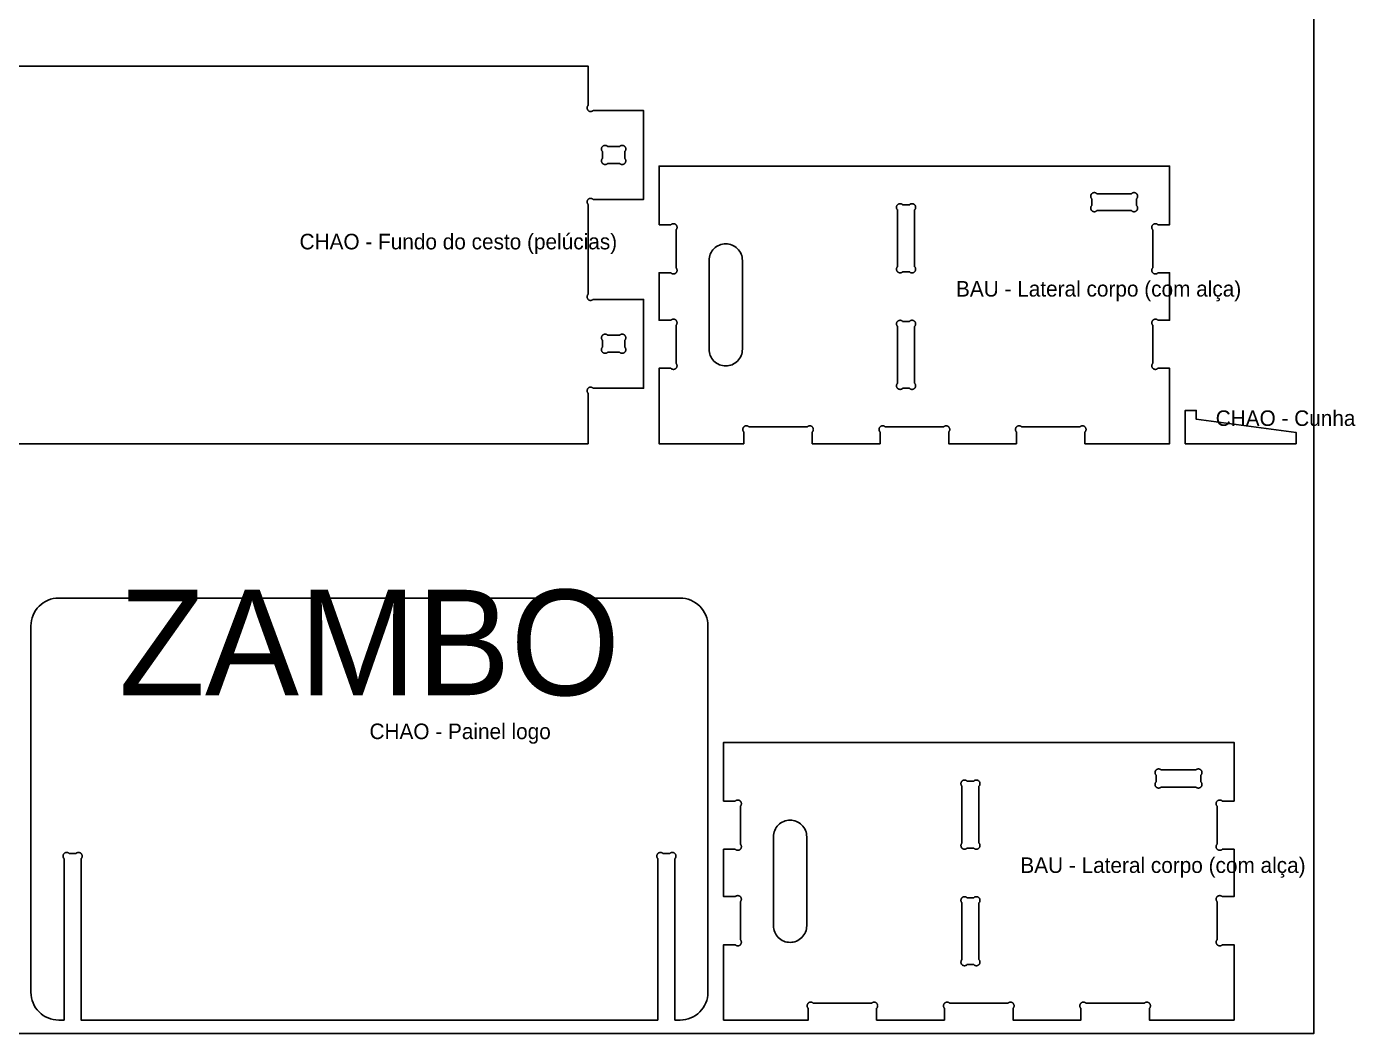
# Model space of a CAD drawing. Header units: millimetres. Extents: x 0 to 2787, y 0 to 1840.
# Drawn here: x 1590 to 2787, y 0 to 907 of the extents above; entities that cross this region are included whole.
import ezdxf
from ezdxf.enums import TextEntityAlignment as Align

# ---------------------------------------------------------------- set-up
doc = ezdxf.new("R2010")
doc.units = ezdxf.units.MM
for name, color, linetype in [('CHAPA_NAO_CORTAR', 8, 'Continuous'), ('CORTE_EXTERNO', 1, 'Continuous'), ('CORTE_INTERNO', 5, 'Continuous'), ('ETIQUETAS_NAO_CORTAR', 8, 'Continuous'), ('GRAVACAO', 3, 'Continuous')]:
    doc.layers.add(name, color=color, linetype=linetype)

msp = doc.modelspace()

# ---------------------------------------------------------------- linework, layer by layer
at = {"layer": 'CHAPA_NAO_CORTAR'}
msp.add_lwpolyline([(0, 0), (2750, 0), (2750, 1840), (0, 1840)], close=True, dxfattribs=at)
at = {"layer": 'CORTE_EXTERNO'}
msp.add_lwpolyline([(1576, 871), (2096, 871), (2096, 835.6), (2095.8, 835.4), (2095.6, 835.1), (2095.4, 834.8), (2095.3, 834.5), (2095.2, 834.2), (2095.1, 833.9), (2095.1, 833.6), (2095, 833.3), (2095.1, 833), (2095.1, 832.7), (2095.2, 832.4), (2095.3, 832.1), (2095.4, 831.8), (2095.6, 831.5), (2095.8, 831.2), (2096, 831), (2096.2, 830.8), (2096.5, 830.6), (2096.8, 830.4), (2097.1, 830.3), (2097.4, 830.2), (2097.7, 830.1), (2098, 830.1), (2098.3, 830), (2098.6, 830.1), (2098.9, 830.1), (2099.2, 830.2), (2099.5, 830.3), (2099.8, 830.4), (2100.1, 830.6), (2100.4, 830.8), (2100.6, 831), (2146, 831), (2146, 751), (2100.6, 751), (2100.4, 751.2), (2100.1, 751.4), (2099.8, 751.6), (2099.5, 751.7), (2099.2, 751.8), (2098.9, 751.9), (2098.6, 751.9), (2098.3, 752), (2098, 751.9), (2097.7, 751.9), (2097.4, 751.8), (2097.1, 751.7), (2096.8, 751.6), (2096.5, 751.4), (2096.2, 751.2), (2096, 751), (2095.8, 750.8), (2095.6, 750.5), (2095.4, 750.2), (2095.3, 749.9), (2095.2, 749.6), (2095.1, 749.3), (2095.1, 749), (2095, 748.7), (2095.1, 748.4), (2095.1, 748.1), (2095.2, 747.8), (2095.3, 747.5), (2095.4, 747.2), (2095.6, 746.9), (2095.8, 746.6), (2096, 746.4), (2096, 665.6), (2095.8, 665.4), (2095.6, 665.1), (2095.4, 664.8), (2095.3, 664.5), (2095.2, 664.2), (2095.1, 663.9), (2095.1, 663.6), (2095, 663.3), (2095.1, 663), (2095.1, 662.7), (2095.2, 662.4), (2095.3, 662.1), (2095.4, 661.8), (2095.6, 661.5), (2095.8, 661.2), (2096, 661), (2096.2, 660.8), (2096.5, 660.6), (2096.8, 660.4), (2097.1, 660.3), (2097.4, 660.2), (2097.7, 660.1), (2098, 660.1), (2098.3, 660), (2098.6, 660.1), (2098.9, 660.1), (2099.2, 660.2), (2099.5, 660.3), (2099.8, 660.4), (2100.1, 660.6), (2100.4, 660.8), (2100.6, 661), (2146, 661), (2146, 581), (2100.6, 581), (2100.4, 581.2), (2100.1, 581.4), (2099.8, 581.6), (2099.5, 581.7), (2099.2, 581.8), (2098.9, 581.9), (2098.6, 581.9), (2098.3, 582), (2098, 581.9), (2097.7, 581.9), (2097.4, 581.8), (2097.1, 581.7), (2096.8, 581.6), (2096.5, 581.4), (2096.2, 581.2), (2096, 581), (2095.8, 580.8), (2095.6, 580.5), (2095.4, 580.2), (2095.3, 579.9), (2095.2, 579.6), (2095.1, 579.3), (2095.1, 579), (2095, 578.7), (2095.1, 578.4), (2095.1, 578.1), (2095.2, 577.8), (2095.3, 577.5), (2095.4, 577.2), (2095.6, 576.9), (2095.8, 576.6), (2096, 576.4), (2096, 531), (1576, 531)], dxfattribs=at)
for points in [[(2160, 728.1), (2160, 781), (2620, 781), (2620, 728.1), (2609.4, 728.1), (2609.2, 728.4), (2609, 728.6), (2608.7, 728.7), (2608.4, 728.9), (2608.1, 729), (2607.8, 729), (2607.5, 729.1), (2607.1, 729.1), (2606.8, 729.1), (2606.5, 729), (2606.2, 729), (2605.9, 728.9), (2605.6, 728.7), (2605.3, 728.6), (2605.1, 728.4), (2604.8, 728.1), (2604.6, 727.9), (2604.4, 727.7), (2604.3, 727.4), (2604.1, 727.1), (2604, 726.8), (2604, 726.5), (2603.9, 726.2), (2603.9, 725.9), (2603.9, 725.5), (2604, 725.2), (2604, 724.9), (2604.1, 724.6), (2604.3, 724.3), (2604.4, 724), (2604.6, 723.8), (2604.8, 723.6), (2604.8, 723.6), (2604.8, 689.4), (2604.8, 689.4), (2604.6, 689.2), (2604.4, 689), (2604.3, 688.7), (2604.1, 688.4), (2604, 688.1), (2604, 687.8), (2603.9, 687.5), (2603.9, 687.1), (2603.9, 686.8), (2604, 686.5), (2604, 686.2), (2604.1, 685.9), (2604.3, 685.6), (2604.4, 685.3), (2604.6, 685.1), (2604.8, 684.9), (2605.1, 684.6), (2605.3, 684.4), (2605.6, 684.3), (2605.9, 684.1), (2606.2, 684), (2606.5, 684), (2606.8, 683.9), (2607.1, 683.9), (2607.5, 683.9), (2607.8, 684), (2608.1, 684), (2608.4, 684.1), (2608.7, 684.3), (2609, 684.4), (2609.2, 684.6), (2609.4, 684.9), (2620, 684.9), (2620, 642.1), (2609.4, 642.1), (2609.2, 642.4), (2609, 642.6), (2608.7, 642.7), (2608.4, 642.9), (2608.1, 643), (2607.8, 643), (2607.5, 643.1), (2607.1, 643.1), (2606.8, 643.1), (2606.5, 643), (2606.2, 643), (2605.9, 642.9), (2605.6, 642.7), (2605.3, 642.6), (2605.1, 642.4), (2604.8, 642.1), (2604.6, 641.9), (2604.4, 641.7), (2604.3, 641.4), (2604.1, 641.1), (2604, 640.8), (2604, 640.5), (2603.9, 640.2), (2603.9, 639.9), (2603.9, 639.5), (2604, 639.2), (2604, 638.9), (2604.1, 638.6), (2604.3, 638.3), (2604.4, 638), (2604.6, 637.8), (2604.8, 637.6), (2604.8, 637.6), (2604.8, 603.4), (2604.8, 603.4), (2604.6, 603.2), (2604.4, 603), (2604.3, 602.7), (2604.1, 602.4), (2604, 602.1), (2604, 601.8), (2603.9, 601.5), (2603.9, 601.1), (2603.9, 600.8), (2604, 600.5), (2604, 600.2), (2604.1, 599.9), (2604.3, 599.6), (2604.4, 599.3), (2604.6, 599.1), (2604.8, 598.9), (2605.1, 598.6), (2605.3, 598.4), (2605.6, 598.3), (2605.9, 598.1), (2606.2, 598), (2606.5, 598), (2606.8, 597.9), (2607.1, 597.9), (2607.5, 597.9), (2607.8, 598), (2608.1, 598), (2608.4, 598.1), (2608.7, 598.3), (2609, 598.4), (2609.2, 598.6), (2609.4, 598.9), (2620, 598.9), (2620, 531), (2543.7, 531), (2543.7, 541.6), (2543.9, 541.8), (2544.1, 542), (2544.3, 542.3), (2544.4, 542.6), (2544.5, 542.9), (2544.6, 543.2), (2544.7, 543.5), (2544.7, 543.9), (2544.7, 544.2), (2544.6, 544.5), (2544.5, 544.8), (2544.4, 545.1), (2544.3, 545.4), (2544.1, 545.7), (2543.9, 545.9), (2543.7, 546.1), (2543.5, 546.4), (2543.2, 546.6), (2543, 546.7), (2542.7, 546.9), (2542.4, 547), (2542.1, 547), (2541.7, 547.1), (2541.4, 547.1), (2541.1, 547.1), (2540.8, 547), (2540.5, 547), (2540.2, 546.9), (2539.9, 546.7), (2539.6, 546.6), (2539.4, 546.4), (2539.1, 546.1), (2486.6, 546.1), (2486.6, 546.1), (2486.4, 546.4), (2486.1, 546.6), (2485.8, 546.7), (2485.5, 546.9), (2485.2, 547), (2484.9, 547), (2484.6, 547.1), (2484.3, 547.1), (2484, 547.1), (2483.7, 547), (2483.3, 547), (2483, 546.9), (2482.8, 546.7), (2482.5, 546.6), (2482.2, 546.4), (2482, 546.1), (2481.8, 545.9), (2481.6, 545.7), (2481.4, 545.4), (2481.3, 545.1), (2481.2, 544.8), (2481.1, 544.5), (2481.1, 544.2), (2481, 543.9), (2481.1, 543.5), (2481.1, 543.2), (2481.2, 542.9), (2481.3, 542.6), (2481.4, 542.3), (2481.6, 542), (2481.8, 541.8), (2482, 541.6), (2482, 531), (2420.9, 531), (2420.9, 541.6), (2421.1, 541.8), (2421.3, 542), (2421.4, 542.3), (2421.6, 542.6), (2421.7, 542.9), (2421.8, 543.2), (2421.8, 543.5), (2421.8, 543.9), (2421.8, 544.2), (2421.8, 544.5), (2421.7, 544.8), (2421.6, 545.1), (2421.4, 545.4), (2421.3, 545.7), (2421.1, 545.9), (2420.9, 546.1), (2420.6, 546.4), (2420.4, 546.6), (2420.1, 546.7), (2419.8, 546.9), (2419.5, 547), (2419.2, 547), (2418.9, 547.1), (2418.6, 547.1), (2418.2, 547.1), (2417.9, 547), (2417.6, 547), (2417.3, 546.9), (2417, 546.7), (2416.8, 546.6), (2416.5, 546.4), (2416.3, 546.1), (2363.7, 546.1), (2363.7, 546.1), (2363.5, 546.4), (2363.2, 546.6), (2363, 546.7), (2362.7, 546.9), (2362.4, 547), (2362.1, 547), (2361.8, 547.1), (2361.4, 547.1), (2361.1, 547.1), (2360.8, 547), (2360.5, 547), (2360.2, 546.9), (2359.9, 546.7), (2359.6, 546.6), (2359.4, 546.4), (2359.1, 546.1), (2358.9, 545.9), (2358.7, 545.7), (2358.6, 545.4), (2358.4, 545.1), (2358.3, 544.8), (2358.2, 544.5), (2358.2, 544.2), (2358.2, 543.9), (2358.2, 543.5), (2358.2, 543.2), (2358.3, 542.9), (2358.4, 542.6), (2358.6, 542.3), (2358.7, 542), (2358.9, 541.8), (2359.1, 541.6), (2359.1, 531), (2298, 531), (2298, 541.6), (2298.2, 541.8), (2298.4, 542), (2298.6, 542.3), (2298.7, 542.6), (2298.8, 542.9), (2298.9, 543.2), (2298.9, 543.5), (2299, 543.9), (2298.9, 544.2), (2298.9, 544.5), (2298.8, 544.8), (2298.7, 545.1), (2298.6, 545.4), (2298.4, 545.7), (2298.2, 545.9), (2298, 546.1), (2297.8, 546.4), (2297.5, 546.6), (2297.2, 546.7), (2297, 546.9), (2296.7, 547), (2296.3, 547), (2296, 547.1), (2295.7, 547.1), (2295.4, 547.1), (2295.1, 547), (2294.8, 547), (2294.5, 546.9), (2294.2, 546.7), (2293.9, 546.6), (2293.6, 546.4), (2293.4, 546.1), (2240.9, 546.1), (2240.9, 546.1), (2240.6, 546.4), (2240.4, 546.6), (2240.1, 546.7), (2239.8, 546.9), (2239.5, 547), (2239.2, 547), (2238.9, 547.1), (2238.6, 547.1), (2238.3, 547.1), (2237.9, 547), (2237.6, 547), (2237.3, 546.9), (2237, 546.7), (2236.8, 546.6), (2236.5, 546.4), (2236.3, 546.1), (2236.1, 545.9), (2235.9, 545.7), (2235.7, 545.4), (2235.6, 545.1), (2235.5, 544.8), (2235.4, 544.5), (2235.3, 544.2), (2235.3, 543.9), (2235.3, 543.5), (2235.4, 543.2), (2235.5, 542.9), (2235.6, 542.6), (2235.7, 542.3), (2235.9, 542), (2236.1, 541.8), (2236.3, 541.6), (2236.3, 531), (2160, 531), (2160, 598.9), (2170.6, 598.9), (2170.8, 598.6), (2171, 598.4), (2171.3, 598.3), (2171.6, 598.1), (2171.9, 598), (2172.2, 598), (2172.5, 597.9), (2172.9, 597.9), (2173.2, 597.9), (2173.5, 598), (2173.8, 598), (2174.1, 598.1), (2174.4, 598.3), (2174.7, 598.4), (2174.9, 598.6), (2175.2, 598.9), (2175.4, 599.1), (2175.6, 599.3), (2175.7, 599.6), (2175.9, 599.9), (2176, 600.2), (2176, 600.5), (2176.1, 600.8), (2176.1, 601.1), (2176.1, 601.5), (2176, 601.8), (2176, 602.1), (2175.9, 602.4), (2175.7, 602.7), (2175.6, 603), (2175.4, 603.2), (2175.2, 603.4), (2175.2, 637.6), (2175.4, 637.8), (2175.6, 638), (2175.7, 638.3), (2175.9, 638.6), (2176, 638.9), (2176, 639.2), (2176.1, 639.5), (2176.1, 639.9), (2176.1, 640.2), (2176, 640.5), (2176, 640.8), (2175.9, 641.1), (2175.7, 641.4), (2175.6, 641.7), (2175.4, 641.9), (2175.2, 642.1), (2174.9, 642.4), (2174.7, 642.6), (2174.4, 642.7), (2174.1, 642.9), (2173.8, 643), (2173.5, 643), (2173.2, 643.1), (2172.9, 643.1), (2172.5, 643.1), (2172.2, 643), (2171.9, 643), (2171.6, 642.9), (2171.3, 642.7), (2171, 642.6), (2170.8, 642.4), (2170.6, 642.1), (2160, 642.1), (2160, 684.9), (2170.6, 684.9), (2170.8, 684.6), (2171, 684.4), (2171.3, 684.3), (2171.6, 684.1), (2171.9, 684), (2172.2, 684), (2172.5, 683.9), (2172.9, 683.9), (2173.2, 683.9), (2173.5, 684), (2173.8, 684), (2174.1, 684.1), (2174.4, 684.3), (2174.7, 684.4), (2174.9, 684.6), (2175.2, 684.9), (2175.4, 685.1), (2175.6, 685.3), (2175.7, 685.6), (2175.9, 685.9), (2176, 686.2), (2176, 686.5), (2176.1, 686.8), (2176.1, 687.1), (2176.1, 687.5), (2176, 687.8), (2176, 688.1), (2175.9, 688.4), (2175.7, 688.7), (2175.6, 689), (2175.4, 689.2), (2175.2, 689.4), (2175.2, 723.6), (2175.4, 723.8), (2175.6, 724), (2175.7, 724.3), (2175.9, 724.6), (2176, 724.9), (2176, 725.2), (2176.1, 725.5), (2176.1, 725.9), (2176.1, 726.2), (2176, 726.5), (2176, 726.8), (2175.9, 727.1), (2175.7, 727.4), (2175.6, 727.7), (2175.4, 727.9), (2175.2, 728.1), (2174.9, 728.4), (2174.7, 728.6), (2174.4, 728.7), (2174.1, 728.9), (2173.8, 729), (2173.5, 729), (2173.2, 729.1), (2172.9, 729.1), (2172.5, 729.1), (2172.2, 729), (2171.9, 729), (2171.6, 728.9), (2171.3, 728.7), (2171, 728.6), (2170.8, 728.4), (2170.6, 728.1), (2160, 728.1)], [(2734, 531), (2734, 541), (2644, 553), (2644, 561), (2634, 561), (2634, 531), (2734, 531)], [(1623.8, 12), (1619, 12), (1616.5, 12.1), (1614.1, 12.5), (1611.7, 13.1), (1609.4, 13.9), (1607.2, 15), (1605.1, 16.2), (1603.1, 17.7), (1601.3, 19.3), (1599.7, 21.1), (1598.2, 23.1), (1597, 25.2), (1595.9, 27.4), (1595.1, 29.7), (1594.5, 32.1), (1594.1, 34.5), (1594, 37), (1594, 367), (1594.1, 369.5), (1594.5, 371.9), (1595.1, 374.3), (1595.9, 376.6), (1597, 378.8), (1598.2, 380.9), (1599.7, 382.9), (1601.3, 384.7), (1603.1, 386.3), (1605.1, 387.8), (1607.2, 389), (1609.4, 390.1), (1611.7, 390.9), (1614.1, 391.5), (1616.5, 391.9), (1619, 392), (2179, 392), (2181.5, 391.9), (2183.9, 391.5), (2186.3, 390.9), (2188.6, 390.1), (2190.8, 389), (2192.9, 387.8), (2194.9, 386.3), (2196.7, 384.7), (2198.3, 382.9), (2199.8, 380.9), (2201, 378.8), (2202.1, 376.6), (2202.9, 374.3), (2203.5, 371.9), (2203.9, 369.5), (2204, 367), (2204, 37), (2203.9, 34.5), (2203.5, 32.1), (2202.9, 29.7), (2202.1, 27.4), (2201, 25.2), (2199.8, 23.1), (2198.3, 21.1), (2196.7, 19.3), (2194.9, 17.7), (2192.9, 16.2), (2190.8, 15), (2188.6, 13.9), (2186.3, 13.1), (2183.9, 12.5), (2181.5, 12.1), (2179, 12), (2174.2, 12), (2174.2, 157.4), (2174.4, 157.6), (2174.6, 157.9), (2174.7, 158.2), (2174.9, 158.5), (2175, 158.8), (2175, 159.1), (2175.1, 159.4), (2175.1, 159.7), (2175.1, 160), (2175, 160.3), (2175, 160.6), (2174.9, 160.9), (2174.7, 161.2), (2174.6, 161.5), (2174.4, 161.8), (2174.2, 162), (2173.9, 162.2), (2173.7, 162.4), (2173.4, 162.6), (2173.1, 162.7), (2172.8, 162.8), (2172.5, 162.9), (2172.2, 162.9), (2171.9, 163), (2171.5, 162.9), (2171.2, 162.9), (2170.9, 162.8), (2170.6, 162.7), (2170.3, 162.6), (2170, 162.4), (2169.8, 162.2), (2169.6, 162), (2163.4, 162), (2163.2, 162.2), (2163, 162.4), (2162.7, 162.6), (2162.4, 162.7), (2162.1, 162.8), (2161.8, 162.9), (2161.5, 162.9), (2161.1, 163), (2160.8, 162.9), (2160.5, 162.9), (2160.2, 162.8), (2159.9, 162.7), (2159.6, 162.6), (2159.3, 162.4), (2159.1, 162.2), (2158.8, 162), (2158.6, 161.8), (2158.4, 161.5), (2158.3, 161.2), (2158.1, 160.9), (2158, 160.6), (2158, 160.3), (2157.9, 160), (2157.9, 159.7), (2157.9, 159.4), (2158, 159.1), (2158, 158.8), (2158.1, 158.5), (2158.3, 158.2), (2158.4, 157.9), (2158.6, 157.6), (2158.8, 157.4), (2158.8, 12), (1639.2, 12), (1639.2, 157.4), (1639.4, 157.6), (1639.6, 157.9), (1639.7, 158.2), (1639.9, 158.5), (1640, 158.8), (1640, 159.1), (1640.1, 159.4), (1640.1, 159.7), (1640.1, 160), (1640, 160.3), (1640, 160.6), (1639.9, 160.9), (1639.7, 161.2), (1639.6, 161.5), (1639.4, 161.8), (1639.2, 162), (1638.9, 162.2), (1638.7, 162.4), (1638.4, 162.6), (1638.1, 162.7), (1637.8, 162.8), (1637.5, 162.9), (1637.2, 162.9), (1636.9, 163), (1636.5, 162.9), (1636.2, 162.9), (1635.9, 162.8), (1635.6, 162.7), (1635.3, 162.6), (1635, 162.4), (1634.8, 162.2), (1634.6, 162), (1628.4, 162), (1628.2, 162.2), (1628, 162.4), (1627.7, 162.6), (1627.4, 162.7), (1627.1, 162.8), (1626.8, 162.9), (1626.5, 162.9), (1626.1, 163), (1625.8, 162.9), (1625.5, 162.9), (1625.2, 162.8), (1624.9, 162.7), (1624.6, 162.6), (1624.3, 162.4), (1624.1, 162.2), (1623.8, 162), (1623.6, 161.8), (1623.4, 161.5), (1623.3, 161.2), (1623.1, 160.9), (1623, 160.6), (1623, 160.3), (1622.9, 160), (1622.9, 159.7), (1622.9, 159.4), (1623, 159.1), (1623, 158.8), (1623.1, 158.5), (1623.3, 158.2), (1623.4, 157.9), (1623.6, 157.6), (1623.8, 157.4), (1623.8, 157.4), (1623.8, 12)], [(2218, 209.2), (2218, 262), (2678, 262), (2678, 209.2), (2667.4, 209.2), (2667.2, 209.4), (2667, 209.6), (2666.7, 209.7), (2666.4, 209.9), (2666.1, 210), (2665.8, 210), (2665.5, 210.1), (2665.1, 210.1), (2664.8, 210.1), (2664.5, 210), (2664.2, 210), (2663.9, 209.9), (2663.6, 209.7), (2663.3, 209.6), (2663.1, 209.4), (2662.8, 209.2), (2662.6, 208.9), (2662.4, 208.7), (2662.3, 208.4), (2662.1, 208.1), (2662, 207.8), (2662, 207.5), (2661.9, 207.2), (2661.9, 206.9), (2661.9, 206.5), (2662, 206.2), (2662, 205.9), (2662.1, 205.6), (2662.3, 205.3), (2662.4, 205), (2662.6, 204.8), (2662.8, 204.6), (2662.8, 204.6), (2662.8, 170.4), (2662.8, 170.4), (2662.6, 170.2), (2662.4, 170), (2662.3, 169.7), (2662.1, 169.4), (2662, 169.1), (2662, 168.8), (2661.9, 168.5), (2661.9, 168.1), (2661.9, 167.8), (2662, 167.5), (2662, 167.2), (2662.1, 166.9), (2662.3, 166.6), (2662.4, 166.3), (2662.6, 166.1), (2662.8, 165.8), (2663.1, 165.6), (2663.3, 165.4), (2663.6, 165.3), (2663.9, 165.1), (2664.2, 165), (2664.5, 165), (2664.8, 164.9), (2665.1, 164.9), (2665.5, 164.9), (2665.8, 165), (2666.1, 165), (2666.4, 165.1), (2666.7, 165.3), (2667, 165.4), (2667.2, 165.6), (2667.4, 165.8), (2678, 165.8), (2678, 123.2), (2667.4, 123.2), (2667.2, 123.4), (2667, 123.6), (2666.7, 123.7), (2666.4, 123.9), (2666.1, 124), (2665.8, 124), (2665.5, 124.1), (2665.1, 124.1), (2664.8, 124.1), (2664.5, 124), (2664.2, 124), (2663.9, 123.9), (2663.6, 123.7), (2663.3, 123.6), (2663.1, 123.4), (2662.8, 123.2), (2662.6, 122.9), (2662.4, 122.7), (2662.3, 122.4), (2662.1, 122.1), (2662, 121.8), (2662, 121.5), (2661.9, 121.2), (2661.9, 120.9), (2661.9, 120.5), (2662, 120.2), (2662, 119.9), (2662.1, 119.6), (2662.3, 119.3), (2662.4, 119), (2662.6, 118.8), (2662.8, 118.6), (2662.8, 118.6), (2662.8, 84.4), (2662.8, 84.4), (2662.6, 84.2), (2662.4, 84), (2662.3, 83.7), (2662.1, 83.4), (2662, 83.1), (2662, 82.8), (2661.9, 82.5), (2661.9, 82.1), (2661.9, 81.8), (2662, 81.5), (2662, 81.2), (2662.1, 80.9), (2662.3, 80.6), (2662.4, 80.3), (2662.6, 80.1), (2662.8, 79.8), (2663.1, 79.6), (2663.3, 79.4), (2663.6, 79.3), (2663.9, 79.1), (2664.2, 79), (2664.5, 79), (2664.8, 78.9), (2665.1, 78.9), (2665.5, 78.9), (2665.8, 79), (2666.1, 79), (2666.4, 79.1), (2666.7, 79.3), (2667, 79.4), (2667.2, 79.6), (2667.4, 79.8), (2678, 79.8), (2678, 12), (2601.7, 12), (2601.7, 22.6), (2601.9, 22.8), (2602.1, 23), (2602.3, 23.3), (2602.4, 23.6), (2602.5, 23.9), (2602.6, 24.2), (2602.7, 24.5), (2602.7, 24.9), (2602.7, 25.2), (2602.6, 25.5), (2602.5, 25.8), (2602.4, 26.1), (2602.3, 26.4), (2602.1, 26.7), (2601.9, 26.9), (2601.7, 27.1), (2601.5, 27.4), (2601.2, 27.6), (2601, 27.7), (2600.7, 27.9), (2600.4, 28), (2600.1, 28), (2599.7, 28.1), (2599.4, 28.1), (2599.1, 28.1), (2598.8, 28), (2598.5, 28), (2598.2, 27.9), (2597.9, 27.7), (2597.6, 27.6), (2597.4, 27.4), (2597.1, 27.1), (2544.6, 27.1), (2544.6, 27.1), (2544.4, 27.4), (2544.1, 27.6), (2543.8, 27.7), (2543.5, 27.9), (2543.2, 28), (2542.9, 28), (2542.6, 28.1), (2542.3, 28.1), (2542, 28.1), (2541.7, 28), (2541.3, 28), (2541, 27.9), (2540.8, 27.7), (2540.5, 27.6), (2540.2, 27.4), (2540, 27.1), (2539.8, 26.9), (2539.6, 26.7), (2539.4, 26.4), (2539.3, 26.1), (2539.2, 25.8), (2539.1, 25.5), (2539.1, 25.2), (2539, 24.9), (2539.1, 24.5), (2539.1, 24.2), (2539.2, 23.9), (2539.3, 23.6), (2539.4, 23.3), (2539.6, 23), (2539.8, 22.8), (2540, 22.6), (2540, 12), (2478.9, 12), (2478.9, 22.6), (2479.1, 22.8), (2479.3, 23), (2479.4, 23.3), (2479.6, 23.6), (2479.7, 23.9), (2479.8, 24.2), (2479.8, 24.5), (2479.8, 24.9), (2479.8, 25.2), (2479.8, 25.5), (2479.7, 25.8), (2479.6, 26.1), (2479.4, 26.4), (2479.3, 26.7), (2479.1, 26.9), (2478.9, 27.1), (2478.6, 27.4), (2478.4, 27.6), (2478.1, 27.7), (2477.8, 27.9), (2477.5, 28), (2477.2, 28), (2476.9, 28.1), (2476.6, 28.1), (2476.2, 28.1), (2475.9, 28), (2475.6, 28), (2475.3, 27.9), (2475, 27.7), (2474.8, 27.6), (2474.5, 27.4), (2474.3, 27.1), (2421.7, 27.1), (2421.7, 27.1), (2421.5, 27.4), (2421.2, 27.6), (2421, 27.7), (2420.7, 27.9), (2420.4, 28), (2420.1, 28), (2419.8, 28.1), (2419.4, 28.1), (2419.1, 28.1), (2418.8, 28), (2418.5, 28), (2418.2, 27.9), (2417.9, 27.7), (2417.6, 27.6), (2417.4, 27.4), (2417.1, 27.1), (2416.9, 26.9), (2416.7, 26.7), (2416.6, 26.4), (2416.4, 26.1), (2416.3, 25.8), (2416.2, 25.5), (2416.2, 25.2), (2416.2, 24.9), (2416.2, 24.5), (2416.2, 24.2), (2416.3, 23.9), (2416.4, 23.6), (2416.6, 23.3), (2416.7, 23), (2416.9, 22.8), (2417.1, 22.6), (2417.1, 12), (2356, 12), (2356, 22.6), (2356.2, 22.8), (2356.4, 23), (2356.6, 23.3), (2356.7, 23.6), (2356.8, 23.9), (2356.9, 24.2), (2356.9, 24.5), (2357, 24.9), (2356.9, 25.2), (2356.9, 25.5), (2356.8, 25.8), (2356.7, 26.1), (2356.6, 26.4), (2356.4, 26.7), (2356.2, 26.9), (2356, 27.1), (2355.8, 27.4), (2355.5, 27.6), (2355.2, 27.7), (2355, 27.9), (2354.7, 28), (2354.3, 28), (2354, 28.1), (2353.7, 28.1), (2353.4, 28.1), (2353.1, 28), (2352.8, 28), (2352.5, 27.9), (2352.2, 27.7), (2351.9, 27.6), (2351.6, 27.4), (2351.4, 27.1), (2298.9, 27.1), (2298.9, 27.1), (2298.6, 27.4), (2298.4, 27.6), (2298.1, 27.7), (2297.8, 27.9), (2297.5, 28), (2297.2, 28), (2296.9, 28.1), (2296.6, 28.1), (2296.3, 28.1), (2295.9, 28), (2295.6, 28), (2295.3, 27.9), (2295, 27.7), (2294.8, 27.6), (2294.5, 27.4), (2294.3, 27.1), (2294.1, 26.9), (2293.9, 26.7), (2293.7, 26.4), (2293.6, 26.1), (2293.5, 25.8), (2293.4, 25.5), (2293.3, 25.2), (2293.3, 24.9), (2293.3, 24.5), (2293.4, 24.2), (2293.5, 23.9), (2293.6, 23.6), (2293.7, 23.3), (2293.9, 23), (2294.1, 22.8), (2294.3, 22.6), (2294.3, 12), (2218, 12), (2218, 79.8), (2228.6, 79.8), (2228.8, 79.6), (2229, 79.4), (2229.3, 79.3), (2229.6, 79.1), (2229.9, 79), (2230.2, 79), (2230.5, 78.9), (2230.9, 78.9), (2231.2, 78.9), (2231.5, 79), (2231.8, 79), (2232.1, 79.1), (2232.4, 79.3), (2232.7, 79.4), (2232.9, 79.6), (2233.2, 79.8), (2233.4, 80.1), (2233.6, 80.3), (2233.7, 80.6), (2233.9, 80.9), (2234, 81.2), (2234, 81.5), (2234.1, 81.8), (2234.1, 82.1), (2234.1, 82.5), (2234, 82.8), (2234, 83.1), (2233.9, 83.4), (2233.7, 83.7), (2233.6, 84), (2233.4, 84.2), (2233.2, 84.4), (2233.2, 118.6), (2233.4, 118.8), (2233.6, 119), (2233.7, 119.3), (2233.9, 119.6), (2234, 119.9), (2234, 120.2), (2234.1, 120.5), (2234.1, 120.9), (2234.1, 121.2), (2234, 121.5), (2234, 121.8), (2233.9, 122.1), (2233.7, 122.4), (2233.6, 122.7), (2233.4, 122.9), (2233.2, 123.2), (2232.9, 123.4), (2232.7, 123.6), (2232.4, 123.7), (2232.1, 123.9), (2231.8, 124), (2231.5, 124), (2231.2, 124.1), (2230.9, 124.1), (2230.5, 124.1), (2230.2, 124), (2229.9, 124), (2229.6, 123.9), (2229.3, 123.7), (2229, 123.6), (2228.8, 123.4), (2228.6, 123.2), (2218, 123.2), (2218, 165.8), (2228.6, 165.8), (2228.8, 165.6), (2229, 165.4), (2229.3, 165.3), (2229.6, 165.1), (2229.9, 165), (2230.2, 165), (2230.5, 164.9), (2230.9, 164.9), (2231.2, 164.9), (2231.5, 165), (2231.8, 165), (2232.1, 165.1), (2232.4, 165.3), (2232.7, 165.4), (2232.9, 165.6), (2233.2, 165.8), (2233.4, 166.1), (2233.6, 166.3), (2233.7, 166.6), (2233.9, 166.9), (2234, 167.2), (2234, 167.5), (2234.1, 167.8), (2234.1, 168.1), (2234.1, 168.5), (2234, 168.8), (2234, 169.1), (2233.9, 169.4), (2233.7, 169.7), (2233.6, 170), (2233.4, 170.2), (2233.2, 170.4), (2233.2, 204.6), (2233.4, 204.8), (2233.6, 205), (2233.7, 205.3), (2233.9, 205.6), (2234, 205.9), (2234, 206.2), (2234.1, 206.5), (2234.1, 206.9), (2234.1, 207.2), (2234, 207.5), (2234, 207.8), (2233.9, 208.1), (2233.7, 208.4), (2233.6, 208.7), (2233.4, 208.9), (2233.2, 209.2), (2232.9, 209.4), (2232.7, 209.6), (2232.4, 209.7), (2232.1, 209.9), (2231.8, 210), (2231.5, 210), (2231.2, 210.1), (2230.9, 210.1), (2230.5, 210.1), (2230.2, 210), (2229.9, 210), (2229.6, 209.9), (2229.3, 209.7), (2229, 209.6), (2228.8, 209.4), (2228.6, 209.2), (2218, 209.2)]]:
    msp.add_lwpolyline(points, close=True, dxfattribs=at)
at = {"layer": 'CORTE_INTERNO'}
for points in [[(2109, 787.9), (2108.8, 787.7), (2108.6, 787.5), (2108.4, 787.2), (2108.3, 786.9), (2108.2, 786.6), (2108.1, 786.3), (2108.1, 786), (2108, 785.6), (2108.1, 785.3), (2108.1, 785), (2108.2, 784.7), (2108.3, 784.4), (2108.4, 784.1), (2108.6, 783.8), (2108.8, 783.6), (2109, 783.4), (2109.2, 783.1), (2109.5, 782.9), (2109.8, 782.8), (2110.1, 782.6), (2110.4, 782.5), (2110.7, 782.5), (2111, 782.4), (2111.3, 782.4), (2111.6, 782.4), (2111.9, 782.5), (2112.2, 782.5), (2112.5, 782.6), (2112.8, 782.8), (2113.1, 782.9), (2113.4, 783.1), (2113.6, 783.4), (2124.4, 783.4), (2124.6, 783.1), (2124.9, 782.9), (2125.2, 782.8), (2125.5, 782.6), (2125.8, 782.5), (2126.1, 782.5), (2126.4, 782.4), (2126.7, 782.4), (2127, 782.4), (2127.3, 782.5), (2127.6, 782.5), (2127.9, 782.6), (2128.2, 782.8), (2128.5, 782.9), (2128.8, 783.1), (2129, 783.4), (2129.2, 783.6), (2129.4, 783.8), (2129.6, 784.1), (2129.7, 784.4), (2129.8, 784.7), (2129.9, 785), (2129.9, 785.3), (2130, 785.6), (2129.9, 786), (2129.9, 786.3), (2129.8, 786.6), (2129.7, 786.9), (2129.6, 787.2), (2129.4, 787.5), (2129.2, 787.7), (2129, 787.9), (2129, 794.1), (2129.2, 794.3), (2129.4, 794.5), (2129.6, 794.8), (2129.7, 795.1), (2129.8, 795.4), (2129.9, 795.7), (2129.9, 796), (2130, 796.4), (2129.9, 796.7), (2129.9, 797), (2129.8, 797.3), (2129.7, 797.6), (2129.6, 797.9), (2129.4, 798.2), (2129.2, 798.4), (2129, 798.6), (2128.8, 798.9), (2128.5, 799.1), (2128.2, 799.2), (2127.9, 799.4), (2127.6, 799.5), (2127.3, 799.5), (2127, 799.6), (2126.7, 799.6), (2126.4, 799.6), (2126.1, 799.5), (2125.8, 799.5), (2125.5, 799.4), (2125.2, 799.2), (2124.9, 799.1), (2124.6, 798.9), (2124.4, 798.6), (2113.6, 798.6), (2113.4, 798.9), (2113.1, 799.1), (2112.8, 799.2), (2112.5, 799.4), (2112.2, 799.5), (2111.9, 799.5), (2111.6, 799.6), (2111.3, 799.6), (2111, 799.6), (2110.7, 799.5), (2110.4, 799.5), (2110.1, 799.4), (2109.8, 799.2), (2109.5, 799.1), (2109.2, 798.9), (2109, 798.6), (2108.8, 798.4), (2108.6, 798.2), (2108.4, 797.9), (2108.3, 797.6), (2108.2, 797.3), (2108.1, 797), (2108.1, 796.7), (2108, 796.4), (2108.1, 796), (2108.1, 795.7), (2108.2, 795.4), (2108.3, 795.1), (2108.4, 794.8), (2108.6, 794.5), (2108.8, 794.3), (2109, 794.1), (2109, 787.9)], [(2554.4, 756.1), (2554.2, 756.4), (2554, 756.6), (2553.7, 756.7), (2553.4, 756.9), (2553.1, 757), (2552.8, 757), (2552.5, 757.1), (2552.1, 757.1), (2551.8, 757.1), (2551.5, 757), (2551.2, 757), (2550.9, 756.9), (2550.6, 756.7), (2550.3, 756.6), (2550.1, 756.4), (2549.8, 756.1), (2549.6, 755.9), (2549.4, 755.7), (2549.3, 755.4), (2549.1, 755.1), (2549, 754.8), (2549, 754.5), (2548.9, 754.2), (2548.9, 753.9), (2548.9, 753.5), (2549, 753.2), (2549, 752.9), (2549.1, 752.6), (2549.3, 752.3), (2549.4, 752), (2549.6, 751.8), (2549.8, 751.6), (2549.8, 745.4), (2549.6, 745.2), (2549.4, 745), (2549.3, 744.7), (2549.1, 744.4), (2549, 744.1), (2549, 743.8), (2548.9, 743.5), (2548.9, 743.1), (2548.9, 742.8), (2549, 742.5), (2549, 742.2), (2549.1, 741.9), (2549.3, 741.6), (2549.4, 741.3), (2549.6, 741.1), (2549.8, 740.9), (2550.1, 740.6), (2550.3, 740.4), (2550.6, 740.3), (2550.9, 740.1), (2551.2, 740), (2551.5, 740), (2551.8, 739.9), (2552.1, 739.9), (2552.5, 739.9), (2552.8, 740), (2553.1, 740), (2553.4, 740.1), (2553.7, 740.3), (2554, 740.4), (2554.2, 740.6), (2554.4, 740.9), (2585.6, 740.9), (2585.8, 740.6), (2586, 740.4), (2586.3, 740.3), (2586.6, 740.1), (2586.9, 740), (2587.2, 740), (2587.5, 739.9), (2587.9, 739.9), (2588.2, 739.9), (2588.5, 740), (2588.8, 740), (2589.1, 740.1), (2589.4, 740.3), (2589.7, 740.4), (2589.9, 740.6), (2590.2, 740.9), (2590.4, 741.1), (2590.6, 741.3), (2590.7, 741.6), (2590.9, 741.9), (2591, 742.2), (2591, 742.5), (2591.1, 742.8), (2591.1, 743.1), (2591.1, 743.5), (2591, 743.8), (2591, 744.1), (2590.9, 744.4), (2590.7, 744.7), (2590.6, 745), (2590.4, 745.2), (2590.2, 745.4), (2590.2, 745.4), (2590.2, 751.6), (2590.2, 751.6), (2590.4, 751.8), (2590.6, 752), (2590.7, 752.3), (2590.9, 752.6), (2591, 752.9), (2591, 753.2), (2591.1, 753.5), (2591.1, 753.9), (2591.1, 754.2), (2591, 754.5), (2591, 754.8), (2590.9, 755.1), (2590.7, 755.4), (2590.6, 755.7), (2590.4, 755.9), (2590.2, 756.1), (2589.9, 756.4), (2589.7, 756.6), (2589.4, 756.7), (2589.1, 756.9), (2588.8, 757), (2588.5, 757), (2588.2, 757.1), (2587.9, 757.1), (2587.5, 757.1), (2587.2, 757), (2586.9, 757), (2586.6, 756.9), (2586.3, 756.7), (2586, 756.6), (2585.8, 756.4), (2585.6, 756.1), (2554.4, 756.1)], [(2374.8, 690.4), (2374.6, 690.2), (2374.4, 690), (2374.3, 689.7), (2374.1, 689.4), (2374, 689.1), (2374, 688.8), (2373.9, 688.5), (2373.9, 688.1), (2373.9, 687.8), (2374, 687.5), (2374, 687.2), (2374.1, 686.9), (2374.3, 686.6), (2374.4, 686.3), (2374.6, 686.1), (2374.8, 685.9), (2375.1, 685.6), (2375.3, 685.4), (2375.6, 685.3), (2375.9, 685.1), (2376.2, 685), (2376.5, 685), (2376.8, 684.9), (2377.1, 684.9), (2377.5, 684.9), (2377.8, 685), (2378.1, 685), (2378.4, 685.1), (2378.7, 685.3), (2379, 685.4), (2379.2, 685.6), (2379.4, 685.9), (2385.6, 685.9), (2385.8, 685.6), (2386, 685.4), (2386.3, 685.3), (2386.6, 685.1), (2386.9, 685), (2387.2, 685), (2387.5, 684.9), (2387.9, 684.9), (2388.2, 684.9), (2388.5, 685), (2388.8, 685), (2389.1, 685.1), (2389.4, 685.3), (2389.7, 685.4), (2389.9, 685.6), (2390.2, 685.9), (2390.4, 686.1), (2390.6, 686.3), (2390.7, 686.6), (2390.9, 686.9), (2391, 687.2), (2391, 687.5), (2391.1, 687.8), (2391.1, 688.1), (2391.1, 688.5), (2391, 688.8), (2391, 689.1), (2390.9, 689.4), (2390.7, 689.7), (2390.6, 690), (2390.4, 690.2), (2390.2, 690.4), (2390.2, 741.6), (2390.4, 741.8), (2390.6, 742), (2390.7, 742.3), (2390.9, 742.6), (2391, 742.9), (2391, 743.2), (2391.1, 743.5), (2391.1, 743.9), (2391.1, 744.2), (2391, 744.5), (2391, 744.8), (2390.9, 745.1), (2390.7, 745.4), (2390.6, 745.7), (2390.4, 745.9), (2390.2, 746.1), (2389.9, 746.4), (2389.7, 746.6), (2389.4, 746.7), (2389.1, 746.9), (2388.8, 747), (2388.5, 747), (2388.2, 747.1), (2387.9, 747.1), (2387.5, 747.1), (2387.2, 747), (2386.9, 747), (2386.6, 746.9), (2386.3, 746.7), (2386, 746.6), (2385.8, 746.4), (2385.6, 746.1), (2379.4, 746.1), (2379.2, 746.4), (2379, 746.6), (2378.7, 746.7), (2378.4, 746.9), (2378.1, 747), (2377.8, 747), (2377.5, 747.1), (2377.1, 747.1), (2376.8, 747.1), (2376.5, 747), (2376.2, 747), (2375.9, 746.9), (2375.6, 746.7), (2375.3, 746.6), (2375.1, 746.4), (2374.8, 746.1), (2374.6, 745.9), (2374.4, 745.7), (2374.3, 745.4), (2374.1, 745.1), (2374, 744.8), (2374, 744.5), (2373.9, 744.2), (2373.9, 743.9), (2373.9, 743.5), (2374, 743.2), (2374, 742.9), (2374.1, 742.6), (2374.3, 742.3), (2374.4, 742), (2374.6, 741.8), (2374.8, 741.6), (2374.8, 690.4)], [(2234.7, 613.1), (2234.9, 614.5), (2235, 616), (2235, 696), (2234.9, 697.5), (2234.7, 698.9), (2234.4, 700.4), (2233.9, 701.7), (2233.2, 703.1), (2232.5, 704.3), (2231.6, 705.5), (2230.6, 706.6), (2229.5, 707.6), (2228.3, 708.5), (2227.1, 709.2), (2225.7, 709.9), (2224.4, 710.4), (2222.9, 710.7), (2221.5, 710.9), (2220, 711), (2218.5, 710.9), (2217.1, 710.7), (2215.6, 710.4), (2214.3, 709.9), (2212.9, 709.2), (2211.7, 708.5), (2210.5, 707.6), (2209.4, 706.6), (2208.4, 705.5), (2207.5, 704.3), (2206.8, 703.1), (2206.1, 701.7), (2205.6, 700.4), (2205.3, 698.9), (2205.1, 697.5), (2205, 696), (2205, 616), (2205.1, 614.5), (2205.3, 613.1), (2205.6, 611.6), (2206.1, 610.3), (2206.8, 608.9), (2207.5, 607.7), (2208.4, 606.5), (2209.4, 605.4), (2210.5, 604.4), (2211.7, 603.5), (2212.9, 602.8), (2214.3, 602.1), (2215.6, 601.6), (2217.1, 601.3), (2218.5, 601.1), (2220, 601), (2221.5, 601.1), (2222.9, 601.3), (2224.4, 601.6), (2225.7, 602.1), (2227.1, 602.8), (2228.3, 603.5), (2229.5, 604.4), (2230.6, 605.4), (2231.6, 606.5), (2232.5, 607.7), (2233.2, 608.9), (2233.9, 610.3), (2234.4, 611.6), (2234.7, 613.1)], [(2379.4, 641.1), (2379.2, 641.4), (2379, 641.6), (2378.7, 641.7), (2378.4, 641.9), (2378.1, 642), (2377.8, 642), (2377.5, 642.1), (2377.1, 642.1), (2376.8, 642.1), (2376.5, 642), (2376.2, 642), (2375.9, 641.9), (2375.6, 641.7), (2375.3, 641.6), (2375.1, 641.4), (2374.8, 641.1), (2374.6, 640.9), (2374.4, 640.7), (2374.3, 640.4), (2374.1, 640.1), (2374, 639.8), (2374, 639.5), (2373.9, 639.2), (2373.9, 638.9), (2373.9, 638.5), (2374, 638.2), (2374, 637.9), (2374.1, 637.6), (2374.3, 637.3), (2374.4, 637), (2374.6, 636.8), (2374.8, 636.6), (2374.8, 585.4), (2374.6, 585.2), (2374.4, 585), (2374.3, 584.7), (2374.1, 584.4), (2374, 584.1), (2374, 583.8), (2373.9, 583.5), (2373.9, 583.1), (2373.9, 582.8), (2374, 582.5), (2374, 582.2), (2374.1, 581.9), (2374.3, 581.6), (2374.4, 581.3), (2374.6, 581.1), (2374.8, 580.9), (2375.1, 580.6), (2375.3, 580.4), (2375.6, 580.3), (2375.9, 580.1), (2376.2, 580), (2376.5, 580), (2376.8, 579.9), (2377.1, 579.9), (2377.5, 579.9), (2377.8, 580), (2378.1, 580), (2378.4, 580.1), (2378.7, 580.3), (2379, 580.4), (2379.2, 580.6), (2379.4, 580.9), (2385.6, 580.9), (2385.8, 580.6), (2386, 580.4), (2386.3, 580.3), (2386.6, 580.1), (2386.9, 580), (2387.2, 580), (2387.5, 579.9), (2387.9, 579.9), (2388.2, 579.9), (2388.5, 580), (2388.8, 580), (2389.1, 580.1), (2389.4, 580.3), (2389.7, 580.4), (2389.9, 580.6), (2390.2, 580.9), (2390.4, 581.1), (2390.6, 581.3), (2390.7, 581.6), (2390.9, 581.9), (2391, 582.2), (2391, 582.5), (2391.1, 582.8), (2391.1, 583.1), (2391.1, 583.5), (2391, 583.8), (2391, 584.1), (2390.9, 584.4), (2390.7, 584.7), (2390.6, 585), (2390.4, 585.2), (2390.2, 585.4), (2390.2, 636.6), (2390.4, 636.8), (2390.6, 637), (2390.7, 637.3), (2390.9, 637.6), (2391, 637.9), (2391, 638.2), (2391.1, 638.5), (2391.1, 638.9), (2391.1, 639.2), (2391, 639.5), (2391, 639.8), (2390.9, 640.1), (2390.7, 640.4), (2390.6, 640.7), (2390.4, 640.9), (2390.2, 641.1), (2389.9, 641.4), (2389.7, 641.6), (2389.4, 641.7), (2389.1, 641.9), (2388.8, 642), (2388.5, 642), (2388.2, 642.1), (2387.9, 642.1), (2387.5, 642.1), (2387.2, 642), (2386.9, 642), (2386.6, 641.9), (2386.3, 641.7), (2386, 641.6), (2385.8, 641.4), (2385.6, 641.1), (2379.4, 641.1)], [(2109, 617.9), (2108.8, 617.7), (2108.6, 617.5), (2108.4, 617.2), (2108.3, 616.9), (2108.2, 616.6), (2108.1, 616.3), (2108.1, 616), (2108, 615.6), (2108.1, 615.3), (2108.1, 615), (2108.2, 614.7), (2108.3, 614.4), (2108.4, 614.1), (2108.6, 613.8), (2108.8, 613.6), (2109, 613.4), (2109.2, 613.1), (2109.5, 612.9), (2109.8, 612.8), (2110.1, 612.6), (2110.4, 612.5), (2110.7, 612.5), (2111, 612.4), (2111.3, 612.4), (2111.6, 612.4), (2111.9, 612.5), (2112.2, 612.5), (2112.5, 612.6), (2112.8, 612.8), (2113.1, 612.9), (2113.4, 613.1), (2113.6, 613.4), (2124.4, 613.4), (2124.6, 613.1), (2124.9, 612.9), (2125.2, 612.8), (2125.5, 612.6), (2125.8, 612.5), (2126.1, 612.5), (2126.4, 612.4), (2126.7, 612.4), (2127, 612.4), (2127.3, 612.5), (2127.6, 612.5), (2127.9, 612.6), (2128.2, 612.8), (2128.5, 612.9), (2128.8, 613.1), (2129, 613.4), (2129.2, 613.6), (2129.4, 613.8), (2129.6, 614.1), (2129.7, 614.4), (2129.8, 614.7), (2129.9, 615), (2129.9, 615.3), (2130, 615.6), (2129.9, 616), (2129.9, 616.3), (2129.8, 616.6), (2129.7, 616.9), (2129.6, 617.2), (2129.4, 617.5), (2129.2, 617.7), (2129, 617.9), (2129, 624.1), (2129.2, 624.3), (2129.4, 624.5), (2129.6, 624.8), (2129.7, 625.1), (2129.8, 625.4), (2129.9, 625.7), (2129.9, 626), (2130, 626.4), (2129.9, 626.7), (2129.9, 627), (2129.8, 627.3), (2129.7, 627.6), (2129.6, 627.9), (2129.4, 628.2), (2129.2, 628.4), (2129, 628.6), (2128.8, 628.9), (2128.5, 629.1), (2128.2, 629.2), (2127.9, 629.4), (2127.6, 629.5), (2127.3, 629.5), (2127, 629.6), (2126.7, 629.6), (2126.4, 629.6), (2126.1, 629.5), (2125.8, 629.5), (2125.5, 629.4), (2125.2, 629.2), (2124.9, 629.1), (2124.6, 628.9), (2124.4, 628.6), (2113.6, 628.6), (2113.4, 628.9), (2113.1, 629.1), (2112.8, 629.2), (2112.5, 629.4), (2112.2, 629.5), (2111.9, 629.5), (2111.6, 629.6), (2111.3, 629.6), (2111, 629.6), (2110.7, 629.5), (2110.4, 629.5), (2110.1, 629.4), (2109.8, 629.2), (2109.5, 629.1), (2109.2, 628.9), (2109, 628.6), (2108.8, 628.4), (2108.6, 628.2), (2108.4, 627.9), (2108.3, 627.6), (2108.2, 627.3), (2108.1, 627), (2108.1, 626.7), (2108, 626.4), (2108.1, 626), (2108.1, 625.7), (2108.2, 625.4), (2108.3, 625.1), (2108.4, 624.8), (2108.6, 624.5), (2108.8, 624.3), (2109, 624.1), (2109, 617.9)], [(2432.8, 171.4), (2432.6, 171.2), (2432.4, 171), (2432.3, 170.7), (2432.1, 170.4), (2432, 170.1), (2432, 169.8), (2431.9, 169.5), (2431.9, 169.1), (2431.9, 168.8), (2432, 168.5), (2432, 168.2), (2432.1, 167.9), (2432.3, 167.6), (2432.4, 167.3), (2432.6, 167.1), (2432.8, 166.8), (2433.1, 166.6), (2433.3, 166.4), (2433.6, 166.3), (2433.9, 166.1), (2434.2, 166), (2434.5, 166), (2434.8, 165.9), (2435.1, 165.9), (2435.5, 165.9), (2435.8, 166), (2436.1, 166), (2436.4, 166.1), (2436.7, 166.3), (2437, 166.4), (2437.2, 166.6), (2437.4, 166.8), (2443.6, 166.8), (2443.8, 166.6), (2444, 166.4), (2444.3, 166.3), (2444.6, 166.1), (2444.9, 166), (2445.2, 166), (2445.5, 165.9), (2445.9, 165.9), (2446.2, 165.9), (2446.5, 166), (2446.8, 166), (2447.1, 166.1), (2447.4, 166.3), (2447.7, 166.4), (2447.9, 166.6), (2448.2, 166.8), (2448.4, 167.1), (2448.6, 167.3), (2448.7, 167.6), (2448.9, 167.9), (2449, 168.2), (2449, 168.5), (2449.1, 168.8), (2449.1, 169.1), (2449.1, 169.5), (2449, 169.8), (2449, 170.1), (2448.9, 170.4), (2448.7, 170.7), (2448.6, 171), (2448.4, 171.2), (2448.2, 171.4), (2448.2, 222.6), (2448.4, 222.8), (2448.6, 223), (2448.7, 223.3), (2448.9, 223.6), (2449, 223.9), (2449, 224.2), (2449.1, 224.5), (2449.1, 224.9), (2449.1, 225.2), (2449, 225.5), (2449, 225.8), (2448.9, 226.1), (2448.7, 226.4), (2448.6, 226.7), (2448.4, 226.9), (2448.2, 227.2), (2447.9, 227.4), (2447.7, 227.6), (2447.4, 227.7), (2447.1, 227.9), (2446.8, 228), (2446.5, 228), (2446.2, 228.1), (2445.9, 228.1), (2445.5, 228.1), (2445.2, 228), (2444.9, 228), (2444.6, 227.9), (2444.3, 227.7), (2444, 227.6), (2443.8, 227.4), (2443.6, 227.2), (2437.4, 227.2), (2437.2, 227.4), (2437, 227.6), (2436.7, 227.7), (2436.4, 227.9), (2436.1, 228), (2435.8, 228), (2435.5, 228.1), (2435.1, 228.1), (2434.8, 228.1), (2434.5, 228), (2434.2, 228), (2433.9, 227.9), (2433.6, 227.7), (2433.3, 227.6), (2433.1, 227.4), (2432.8, 227.2), (2432.6, 226.9), (2432.4, 226.7), (2432.3, 226.4), (2432.1, 226.1), (2432, 225.8), (2432, 225.5), (2431.9, 225.2), (2431.9, 224.9), (2431.9, 224.5), (2432, 224.2), (2432, 223.9), (2432.1, 223.6), (2432.3, 223.3), (2432.4, 223), (2432.6, 222.8), (2432.8, 222.6), (2432.8, 171.4)], [(2612.4, 237.2), (2612.2, 237.4), (2612, 237.6), (2611.7, 237.7), (2611.4, 237.9), (2611.1, 238), (2610.8, 238), (2610.5, 238.1), (2610.1, 238.1), (2609.8, 238.1), (2609.5, 238), (2609.2, 238), (2608.9, 237.9), (2608.6, 237.7), (2608.3, 237.6), (2608.1, 237.4), (2607.8, 237.2), (2607.6, 236.9), (2607.4, 236.7), (2607.3, 236.4), (2607.1, 236.1), (2607, 235.8), (2607, 235.5), (2606.9, 235.2), (2606.9, 234.9), (2606.9, 234.5), (2607, 234.2), (2607, 233.9), (2607.1, 233.6), (2607.3, 233.3), (2607.4, 233), (2607.6, 232.8), (2607.8, 232.6), (2607.8, 226.4), (2607.6, 226.2), (2607.4, 226), (2607.3, 225.7), (2607.1, 225.4), (2607, 225.1), (2607, 224.8), (2606.9, 224.5), (2606.9, 224.1), (2606.9, 223.8), (2607, 223.5), (2607, 223.2), (2607.1, 222.9), (2607.3, 222.6), (2607.4, 222.3), (2607.6, 222.1), (2607.8, 221.8), (2608.1, 221.6), (2608.3, 221.4), (2608.6, 221.3), (2608.9, 221.1), (2609.2, 221), (2609.5, 221), (2609.8, 220.9), (2610.1, 220.9), (2610.5, 220.9), (2610.8, 221), (2611.1, 221), (2611.4, 221.1), (2611.7, 221.3), (2612, 221.4), (2612.2, 221.6), (2612.4, 221.8), (2643.6, 221.8), (2643.8, 221.6), (2644, 221.4), (2644.3, 221.3), (2644.6, 221.1), (2644.9, 221), (2645.2, 221), (2645.5, 220.9), (2645.9, 220.9), (2646.2, 220.9), (2646.5, 221), (2646.8, 221), (2647.1, 221.1), (2647.4, 221.3), (2647.7, 221.4), (2647.9, 221.6), (2648.2, 221.8), (2648.4, 222.1), (2648.6, 222.3), (2648.7, 222.6), (2648.9, 222.9), (2649, 223.2), (2649, 223.5), (2649.1, 223.8), (2649.1, 224.1), (2649.1, 224.5), (2649, 224.8), (2649, 225.1), (2648.9, 225.4), (2648.7, 225.7), (2648.6, 226), (2648.4, 226.2), (2648.2, 226.4), (2648.2, 226.4), (2648.2, 232.6), (2648.2, 232.6), (2648.4, 232.8), (2648.6, 233), (2648.7, 233.3), (2648.9, 233.6), (2649, 233.9), (2649, 234.2), (2649.1, 234.5), (2649.1, 234.9), (2649.1, 235.2), (2649, 235.5), (2649, 235.8), (2648.9, 236.1), (2648.7, 236.4), (2648.6, 236.7), (2648.4, 236.9), (2648.2, 237.2), (2647.9, 237.4), (2647.7, 237.6), (2647.4, 237.7), (2647.1, 237.9), (2646.8, 238), (2646.5, 238), (2646.2, 238.1), (2645.9, 238.1), (2645.5, 238.1), (2645.2, 238), (2644.9, 238), (2644.6, 237.9), (2644.3, 237.7), (2644, 237.6), (2643.8, 237.4), (2643.6, 237.2), (2612.4, 237.2)], [(2292.7, 94.1), (2292.9, 95.5), (2293, 97), (2293, 177), (2292.9, 178.5), (2292.7, 179.9), (2292.4, 181.4), (2291.9, 182.7), (2291.2, 184.1), (2290.5, 185.3), (2289.6, 186.5), (2288.6, 187.6), (2287.5, 188.6), (2286.3, 189.5), (2285.1, 190.2), (2283.7, 190.9), (2282.4, 191.4), (2280.9, 191.7), (2279.5, 191.9), (2278, 192), (2276.5, 191.9), (2275.1, 191.7), (2273.6, 191.4), (2272.3, 190.9), (2270.9, 190.2), (2269.7, 189.5), (2268.5, 188.6), (2267.4, 187.6), (2266.4, 186.5), (2265.5, 185.3), (2264.8, 184.1), (2264.1, 182.7), (2263.6, 181.4), (2263.3, 179.9), (2263.1, 178.5), (2263, 177), (2263, 97), (2263.1, 95.5), (2263.3, 94.1), (2263.6, 92.6), (2264.1, 91.3), (2264.8, 89.9), (2265.5, 88.7), (2266.4, 87.5), (2267.4, 86.4), (2268.5, 85.4), (2269.7, 84.5), (2270.9, 83.8), (2272.3, 83.1), (2273.6, 82.6), (2275.1, 82.3), (2276.5, 82.1), (2278, 82), (2279.5, 82.1), (2280.9, 82.3), (2282.4, 82.6), (2283.7, 83.1), (2285.1, 83.8), (2286.3, 84.5), (2287.5, 85.4), (2288.6, 86.4), (2289.6, 87.5), (2290.5, 88.7), (2291.2, 89.9), (2291.9, 91.3), (2292.4, 92.6), (2292.7, 94.1)], [(2437.4, 122.2), (2437.2, 122.4), (2437, 122.6), (2436.7, 122.7), (2436.4, 122.9), (2436.1, 123), (2435.8, 123), (2435.5, 123.1), (2435.1, 123.1), (2434.8, 123.1), (2434.5, 123), (2434.2, 123), (2433.9, 122.9), (2433.6, 122.7), (2433.3, 122.6), (2433.1, 122.4), (2432.8, 122.2), (2432.6, 121.9), (2432.4, 121.7), (2432.3, 121.4), (2432.1, 121.1), (2432, 120.8), (2432, 120.5), (2431.9, 120.2), (2431.9, 119.9), (2431.9, 119.5), (2432, 119.2), (2432, 118.9), (2432.1, 118.6), (2432.3, 118.3), (2432.4, 118), (2432.6, 117.8), (2432.8, 117.6), (2432.8, 66.4), (2432.6, 66.2), (2432.4, 66), (2432.3, 65.7), (2432.1, 65.4), (2432, 65.1), (2432, 64.8), (2431.9, 64.5), (2431.9, 64.1), (2431.9, 63.8), (2432, 63.5), (2432, 63.2), (2432.1, 62.9), (2432.3, 62.6), (2432.4, 62.3), (2432.6, 62.1), (2432.8, 61.9), (2433.1, 61.6), (2433.3, 61.4), (2433.6, 61.3), (2433.9, 61.1), (2434.2, 61), (2434.5, 61), (2434.8, 60.9), (2435.1, 60.9), (2435.5, 60.9), (2435.8, 61), (2436.1, 61), (2436.4, 61.1), (2436.7, 61.3), (2437, 61.4), (2437.2, 61.6), (2437.4, 61.9), (2443.6, 61.9), (2443.8, 61.6), (2444, 61.4), (2444.3, 61.3), (2444.6, 61.1), (2444.9, 61), (2445.2, 61), (2445.5, 60.9), (2445.9, 60.9), (2446.2, 60.9), (2446.5, 61), (2446.8, 61), (2447.1, 61.1), (2447.4, 61.3), (2447.7, 61.4), (2447.9, 61.6), (2448.2, 61.9), (2448.4, 62.1), (2448.6, 62.3), (2448.7, 62.6), (2448.9, 62.9), (2449, 63.2), (2449, 63.5), (2449.1, 63.8), (2449.1, 64.1), (2449.1, 64.5), (2449, 64.8), (2449, 65.1), (2448.9, 65.4), (2448.7, 65.7), (2448.6, 66), (2448.4, 66.2), (2448.2, 66.4), (2448.2, 117.6), (2448.4, 117.8), (2448.6, 118), (2448.7, 118.3), (2448.9, 118.6), (2449, 118.9), (2449, 119.2), (2449.1, 119.5), (2449.1, 119.9), (2449.1, 120.2), (2449, 120.5), (2449, 120.8), (2448.9, 121.1), (2448.7, 121.4), (2448.6, 121.7), (2448.4, 121.9), (2448.2, 122.2), (2447.9, 122.4), (2447.7, 122.6), (2447.4, 122.7), (2447.1, 122.9), (2446.8, 123), (2446.5, 123), (2446.2, 123.1), (2445.9, 123.1), (2445.5, 123.1), (2445.2, 123), (2444.9, 123), (2444.6, 122.9), (2444.3, 122.7), (2444, 122.6), (2443.8, 122.4), (2443.6, 122.2), (2437.4, 122.2)]]:
    msp.add_lwpolyline(points, close=True, dxfattribs=at)

# ---------------------------------------------------------------- texts
at = {"layer": 'ETIQUETAS_NAO_CORTAR'}
for s, p in [('CHAO - Fundo do cesto (pelúcias)', (1836, 706)), ('BAU - Lateral corpo (com alça)', (2427.5, 663.5)), ('CHAO - Cunha', (2661.5, 547)), ('CHAO - Painel logo', (1899, 265)), ('BAU - Lateral corpo (com alça)', (2485.5, 144.5))]:
    msp.add_text(s, height=14, dxfattribs=at).set_placement(p)
at = {"layer": 'GRAVACAO'}
msp.add_text('ZAMBO', height=95, dxfattribs=at).set_placement((1899, 352), align=Align.MIDDLE_CENTER)

doc.saveas('drawing.dxf')
